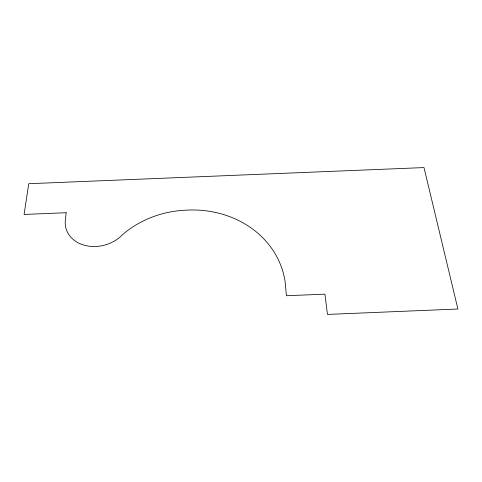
<?xml version="1.0" encoding="UTF-8"?>
<svg xmlns="http://www.w3.org/2000/svg" width="482" height="482" viewBox="0 0 482 482"><rect width="100%" height="100%" fill="white"/><g stroke="black" fill="none" stroke-linecap="round" stroke-linejoin="round"><path stroke-width="0.72" d="M66.173 212.719L65.353 220.117A33.077 26.456 -15.6 0 0 85.302 245.483A33.077 26.456 -15.6 0 0 122.928 234.288A93.243 81.759 -9.9 0 1 183.624 210.327A97.876 86.164 -9.7 0 1 285.199 282.398L286.416 295.737L324.922 294.147L327.459 314.427L457.9 309.022L424.003 167.573L28.745 183.714L24.1 214.442L66.173 212.719"/></g></svg>
